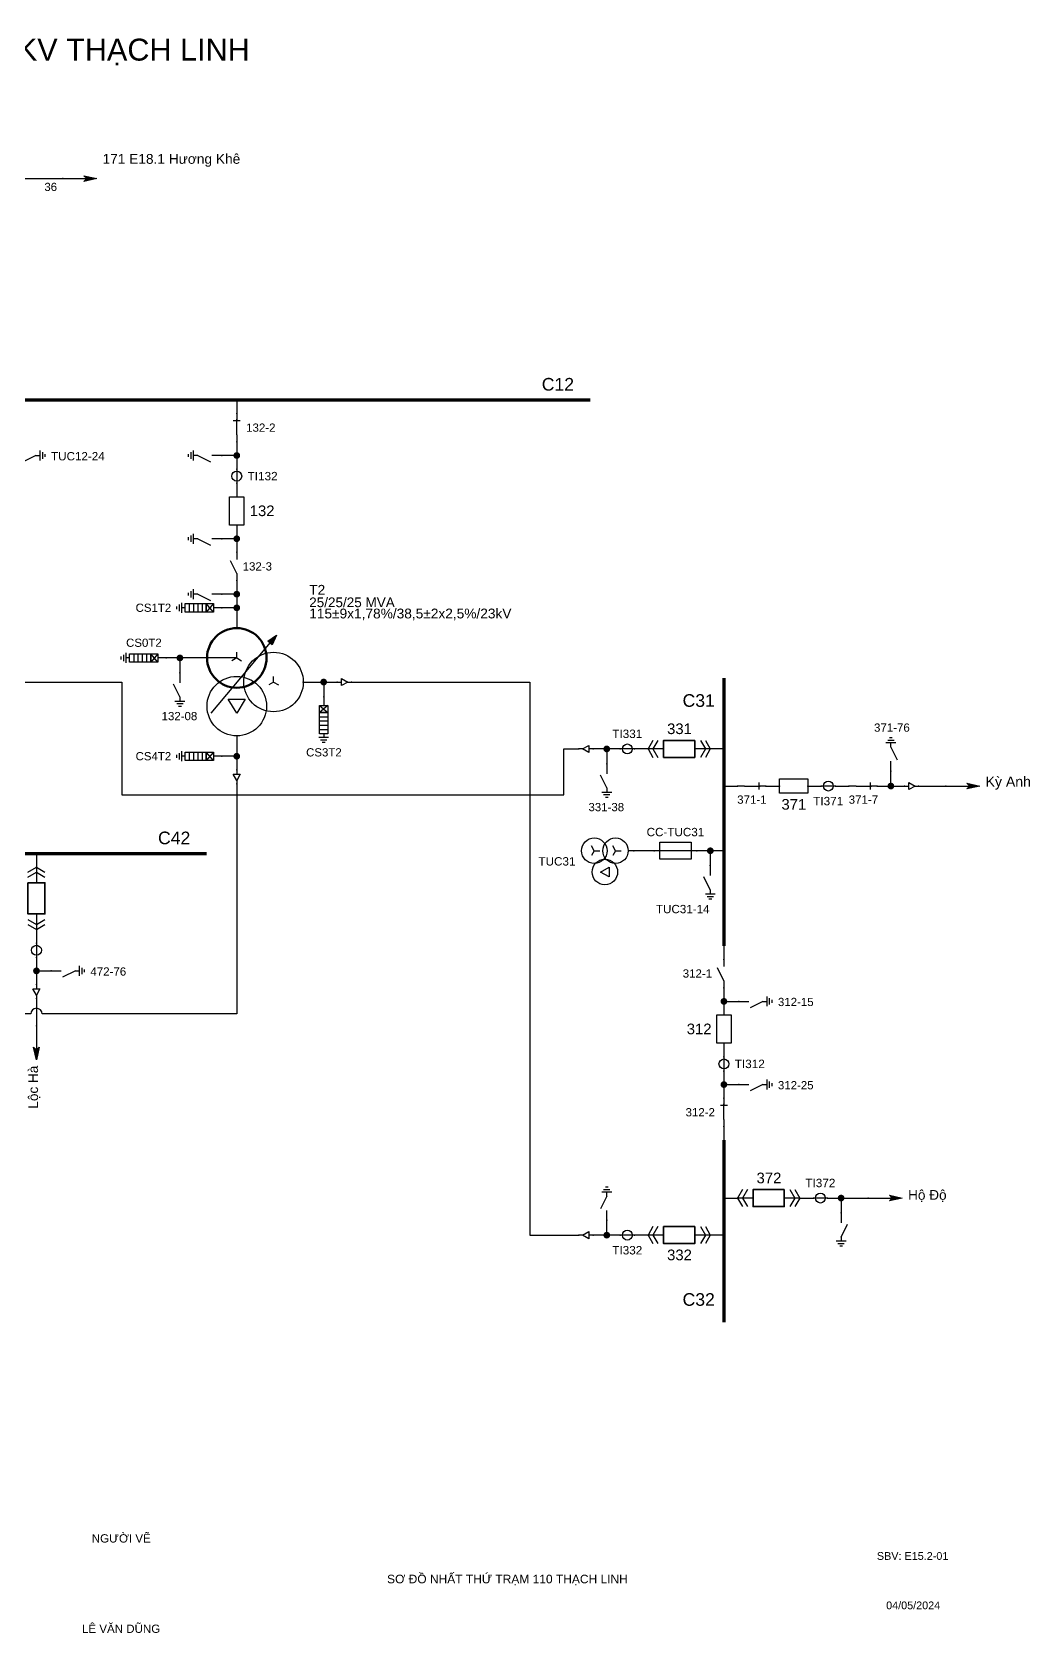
# Model space of a CAD drawing. Header units: millimetres. Extents: x -381 to 411, y 8 to 290.
# Drawn here: x 234.7 to 410.8, y 7.8 to 290.1 of the extents above; entities that cross this region are included whole.
import ezdxf

# ---------------------------------------------------------------- set-up
doc = ezdxf.new("R2010")
doc.units = ezdxf.units.MM
for name, color, linetype, lineweight in [('BUSBAR_110KV', 1, 'Continuous', 50), ('BUSBAR_22KV', 5, 'Continuous', 50), ('BUSBAR_35KV', 30, 'Continuous', 50), ('HV_110KV', 1, 'Continuous', 25), ('MV_22KV', 5, 'Continuous', 25), ('MV_35KV', 30, 'Continuous', 25)]:
    doc.layers.add(name, color=color, linetype=linetype, lineweight=lineweight)
doc.layers.add('SYM_PORTS', color=8, linetype='Continuous', plot=False)
doc.layers.add('TEXT', color=7, linetype='Continuous')
doc.styles.add('SLD_TEXT', font='arial.ttf')

# ---------------------------------------------------------------- blocks, each defined once
blk = doc.blocks.new('SYM_LINE_FEEDER_ARROW')
blk.add_hatch(color=7).paths.add_polyline_path([(0, -3), (-0.5, -0.75), (0, -1.25), (0.5, -0.75)])
at = {"lineweight": 25}
blk.add_lwpolyline([(0, 3), (0, -1.25)], dxfattribs=at)
blk.add_lwpolyline([(0, -3), (-0.5, -0.75), (0, -1.25), (0.5, -0.75)], close=True, dxfattribs=at)
at = {"layer": 'SYM_PORTS'}
blk.add_point((0, 3), dxfattribs=at)
blk.add_attdef('LINE_NAME', (1.5, 0), '', height=2)
blk = doc.blocks.new('SYM_EARTHING_SWITCH_OPEN')
at = {"lineweight": 25}
for points in [[(0, 3), (0, 1.25)], [(0, -1.25), (-1.125, 1)], [(-0.875, -2), (0.875, -2)], [(-0.5625, -2.4375), (0.5625, -2.4375)], [(0, -1.25), (0, -2)], [(-0.25, -2.875), (0.25, -2.875)]]:
    blk.add_lwpolyline(points, dxfattribs=at)
at = {"layer": 'SYM_PORTS'}
blk.add_point((0, 3), dxfattribs=at)
blk.add_attdef('DEVICE_CODE', (1.875, 0), '', height=2)
blk = doc.blocks.new('SYM_DISCONNECTOR_CLOSED')
at = {"lineweight": 25}
for points in [[(-0.625, 1.25), (0.625, 1.25)], [(0, 2.5), (0, 1.25)], [(0, -1.25), (0, 1.5)], [(0, -1.25), (0, -2.5)]]:
    blk.add_lwpolyline(points, dxfattribs=at)
at = {"layer": 'SYM_PORTS'}
for p in [(0, 2.5), (0, -2.5)]:
    blk.add_point(p, dxfattribs=at)
blk.add_attdef('DEVICE_CODE', (1.625, -0.5), '', height=2)
blk = doc.blocks.new('SYM_CURRENT_TRANSFORMER')
at = {"lineweight": 25}
blk.add_lwpolyline([(0, 1.25), (0, -1.25)], dxfattribs=at)
blk.add_circle((0, 0), 0.875, dxfattribs=at)
at = {"layer": 'SYM_PORTS'}
for p in [(0, 1.25), (0, -1.25)]:
    blk.add_point(p, dxfattribs=at)
blk.add_attdef('DEVICE_CODE', (1.875, -1.75), '', height=2)
at = {"flags": 1}
blk.add_attdef('RATIO', (1.875, -4.75), '', height=2, dxfattribs=at)
blk = doc.blocks.new('SYM_CIRCUIT_BREAKER')
at = {"lineweight": 25}
blk.add_lwpolyline([(-1.25, 2.5), (1.25, 2.5), (1.25, -2.5), (-1.25, -2.5)], close=True, dxfattribs=at)
at = {"layer": 'SYM_PORTS'}
for p in [(0, 2.5), (0, -2.5)]:
    blk.add_point(p, dxfattribs=at)
blk.add_attdef('DEVICE_CODE', (2.25, -0.5), '', height=2)
at = {"flags": 1}
blk.add_attdef('RATING', (2.25, -3.5), '', height=2, dxfattribs=at)
blk = doc.blocks.new('SYM_DISCONNECTOR_OPEN')
at = {"lineweight": 25}
for points in [[(0, -1.25), (-1.125, 1)], [(0, 2.5), (0, 1.25)], [(0, -1.25), (0, -2.5)]]:
    blk.add_lwpolyline(points, dxfattribs=at)
at = {"layer": 'SYM_PORTS'}
for p in [(0, 2.5), (0, -2.5)]:
    blk.add_point(p, dxfattribs=at)
blk.add_attdef('DEVICE_CODE', (1, -0.5), '', height=2)
blk = doc.blocks.new('SYM_SURGE_ARRESTER')
at = {"lineweight": 25}
for points in [[(0, 4), (0, 2.5)], [(-0.75, 2.5), (0.75, 1.25)], [(0.75, 2.5), (-0.75, 1.25)], [(-0.75, 0.5), (0.75, 0.5)], [(-0.75, -0.25), (0.75, -0.25)], [(-0.75, -1), (0.75, -1)], [(-0.75, -1.75), (0.75, -1.75)], [(0, -2.5), (0, -3.125)], [(-0.875, -3.125), (0.875, -3.125)], [(-0.5625, -3.5625), (0.5625, -3.5625)], [(-0.25, -4), (0.25, -4)]]:
    blk.add_lwpolyline(points, dxfattribs=at)
for points in [[(-0.75, 2.5), (0.75, 2.5), (0.75, 1.25), (-0.75, 1.25)], [(-0.75, 1.25), (0.75, 1.25), (0.75, -2.5), (-0.75, -2.5)]]:
    blk.add_lwpolyline(points, close=True, dxfattribs=at)
at = {"layer": 'SYM_PORTS'}
blk.add_point((0, 4), dxfattribs=at)
blk.add_attdef('DEVICE_CODE', (1.875, 1), '', height=2)
blk = doc.blocks.new('SYM_TRANSFORMER_3W')
blk.add_hatch(color=7).paths.add_polyline_path([(3.75, 8.25), (3.0125, 6.575), (2.2375, 7.225)])
at = {"lineweight": 25}
for points in [[(-7.75, -5.5), (3.0125, 7.35)], [(-3.25, 4.25), (-8.5, 4.25)], [(-3.25, 4.25), (-4.1125, 3.75)], [(-3.25, 4.25), (-3.25, 5.25)], [(-3.25, 4.25), (-2.3875, 3.75)], [(3.25, 0), (2.3875, -0.5)], [(3.25, 0), (3.25, 1)], [(3.25, 0), (4.1125, -0.5)]]:
    blk.add_lwpolyline(points, dxfattribs=at)
for points in [[(3.75, 8.25), (3.0125, 6.575), (2.2375, 7.225)], [(-4.75, -3), (-1.75, -3), (-3.25, -5.5)]]:
    blk.add_lwpolyline(points, close=True, dxfattribs=at)
at = {"lineweight": 50}
blk.add_circle((-3.25, 4.25), 5.25, dxfattribs=at)
at = {"lineweight": 25}
for centre in [(3.25, 0), (-3.25, -4.25)]:
    blk.add_circle(centre, 5.25, dxfattribs=at)
at = {"layer": 'SYM_PORTS'}
for p in [(-3.25, 9.5), (-8.5, 4.25), (8.5, 0), (-3.25, -9.5)]:
    blk.add_point(p, dxfattribs=at)
blk.add_attdef('DEVICE_CODE', (9.5, 6.5), '', height=2)
at = {"flags": 1}
for tag, p in [('POWER', (9.5, 3.5)), ('VOLTAGE_RATIO', (9.5, 0.5))]:
    blk.add_attdef(tag, p, '', height=2, dxfattribs=at)
blk = doc.blocks.new('SYM_CABLE_TERMINATION')
at = {"lineweight": 25}
blk.add_lwpolyline([(-0.625, 0.5), (0.625, 0.5), (0, -0.625)], close=True, dxfattribs=at)
for points in [[(0, 1.25), (0, 0.5)], [(0, -0.625), (0, -1.25)]]:
    blk.add_lwpolyline(points, dxfattribs=at)
at = {"layer": 'SYM_PORTS'}
for p in [(0, 1.25), (0, -1.25)]:
    blk.add_point(p, dxfattribs=at)
blk = doc.blocks.new('SYM_DRAWOUT_BREAKER')
at = {"lineweight": 25}
for points in [[(-1.5, 4.625), (0, 5.5), (1.5, 4.625)], [(-1.5, 3.75), (0, 4.625), (1.5, 3.75)], [(0, 5.5), (0, 2.75)], [(0, -2.75), (0, -5.5)], [(-1.5, -3.75), (0, -4.625), (1.5, -3.75)], [(-1.5, -4.625), (0, -5.5), (1.5, -4.625)]]:
    blk.add_lwpolyline(points, dxfattribs=at)
at = {"lineweight": 35}
blk.add_lwpolyline([(-1.5, 2.75), (1.5, 2.75), (1.5, -2.75), (-1.5, -2.75)], close=True, dxfattribs=at)
at = {"layer": 'SYM_PORTS'}
for p in [(0, 5.5), (0, -5.5)]:
    blk.add_point(p, dxfattribs=at)
blk.add_attdef('DEVICE_CODE', (2.5, 2.5), '', height=2)
at = {"flags": 1}
blk.add_attdef('RATING', (2.5, -0.5), '', height=2, dxfattribs=at)
blk = doc.blocks.new('SYM_FUSE_DISCONNECTOR')
at = {"lineweight": 25}
blk.add_lwpolyline([(0, 3.75), (0, -3.75)], dxfattribs=at)
blk.add_lwpolyline([(-1.5, 2.75), (1.5, 2.75), (1.5, -2.75), (-1.5, -2.75)], close=True, dxfattribs=at)
at = {"layer": 'SYM_PORTS'}
for p in [(0, 3.75), (0, -3.75)]:
    blk.add_point(p, dxfattribs=at)
blk.add_attdef('DEVICE_CODE', (2.5, 0.75), '', height=2)
at = {"flags": 1}
blk.add_attdef('RATING', (2.5, -2.25), '', height=2, dxfattribs=at)
blk = doc.blocks.new('SYM_VOLTAGE_TRANSFORMER')
at = {"lineweight": 25}
for points in [[(0, 4.625), (0, 3.625)], [(0, 1.375), (-0.8625, 0.875)], [(0, 1.375), (0, 2.375)], [(0, 1.375), (0.8625, 0.875)], [(0, -2.375), (-0.8625, -2.875)], [(0, -2.375), (0, -1.375)], [(0, -2.375), (0.8625, -2.875)]]:
    blk.add_lwpolyline(points, dxfattribs=at)
blk.add_lwpolyline([(2.875, 0.25), (4.625, 0.25), (3.75, -1.25)], close=True, dxfattribs=at)
for centre in [(0, 1.375), (3.75, -0.5), (0, -2.375)]:
    blk.add_circle(centre, 2.25, dxfattribs=at)
at = {"layer": 'SYM_PORTS'}
blk.add_point((0, 4.625), dxfattribs=at)
blk.add_attdef('DEVICE_CODE', (7, 1.625), '', height=2)
at = {"flags": 1}
blk.add_attdef('RATIO', (7, -1.375), '', height=2, dxfattribs=at)

msp = doc.modelspace()

# ---------------------------------------------------------------- hatches: boundary and pattern name
at = {"layer": 'HV_110KV'}
h = msp.add_hatch(color=7, dxfattribs=at)
edge = h.paths.add_edge_path()
edge.add_arc((270.8, 215.4), 0.6, 0, 360)
h = msp.add_hatch(color=7, dxfattribs=at)
edge = h.paths.add_edge_path()
edge.add_arc((270.8, 200.72), 0.6, 0, 360)
h = msp.add_hatch(color=7, dxfattribs=at)
edge = h.paths.add_edge_path()
edge.add_arc((270.8, 190.94), 0.6, 0, 360)
h = msp.add_hatch(color=7, dxfattribs=at)
edge = h.paths.add_edge_path()
edge.add_arc((270.8, 188.54), 0.6, 0, 360)
h = msp.add_hatch(color=7, dxfattribs=at)
edge = h.paths.add_edge_path()
edge.add_arc((260.77, 179.7), 0.6, 0, 360)
at = {"layer": 'MV_22KV'}
h = msp.add_hatch(color=7, dxfattribs=at)
edge = h.paths.add_edge_path()
edge.add_arc((270.8, 162.36), 0.6, 0, 360)
h = msp.add_hatch(color=7, dxfattribs=at)
edge = h.paths.add_edge_path()
edge.add_arc((235.45, 124.51), 0.6, 0, 360)
at = {"layer": 'MV_35KV'}
h = msp.add_hatch(color=7, dxfattribs=at)
edge = h.paths.add_edge_path()
edge.add_arc((286.14, 175.45), 0.6, 0, 360)
h = msp.add_hatch(color=7, dxfattribs=at)
edge = h.paths.add_edge_path()
edge.add_arc((336.1, 163.65), 0.6, 0, 360)
h = msp.add_hatch(color=7, dxfattribs=at)
edge = h.paths.add_edge_path()
edge.add_arc((386.24, 157.11), 0.6, 0, 360)
h = msp.add_hatch(color=7, dxfattribs=at)
edge = h.paths.add_edge_path()
edge.add_arc((354.38, 145.7), 0.6, 0, 360)
h = msp.add_hatch(color=7, dxfattribs=at)
edge = h.paths.add_edge_path()
edge.add_arc((356.78, 119.14), 0.6, 0, 360)
h = msp.add_hatch(color=7, dxfattribs=at)
edge = h.paths.add_edge_path()
edge.add_arc((356.78, 104.46), 0.6, 0, 360)
h = msp.add_hatch(color=7, dxfattribs=at)
edge = h.paths.add_edge_path()
edge.add_arc((377.46, 84.45), 0.6, 0, 360)
h = msp.add_hatch(color=7, dxfattribs=at)
edge = h.paths.add_edge_path()
edge.add_arc((336.1, 77.91), 0.6, 0, 360)

# ---------------------------------------------------------------- linework, layer by layer
at = {"layer": 'BUSBAR_110KV', "const_width": 0.558}
msp.add_lwpolyline([(212.73, 225.19), (333.19, 225.19)], dxfattribs=at)
at = {"layer": 'BUSBAR_22KV', "const_width": 0.558}
msp.add_lwpolyline([(196.62, 145.19), (265.47, 145.19)], dxfattribs=at)
at = {"layer": 'BUSBAR_35KV', "const_width": 0.558}
for points in [[(356.78, 176.18), (356.78, 128.93)], [(356.78, 94.67), (356.78, 62.52)]]:
    msp.add_lwpolyline(points, dxfattribs=at)
at = {"layer": 'HV_110KV'}
for points in [[(225.72, 259.44), (225.72, 264.23), (240.08, 264.23)], [(270.8, 225.19), (270.8, 222.8)], [(270.8, 217.8), (270.8, 215.4)], [(270.8, 215.4), (268.18, 215.4)], [(270.8, 215.4), (270.8, 213.01)], [(270.8, 210.51), (270.8, 208.12)], [(270.8, 200.72), (268.18, 200.72)], [(270.8, 203.12), (270.8, 200.72)], [(270.8, 200.72), (270.8, 198.33)], [(270.8, 193.33), (270.8, 190.94)], [(270.8, 190.94), (268.18, 190.94)], [(270.8, 190.94), (270.8, 188.54)], [(270.8, 188.54), (268.18, 188.54)], [(270.8, 188.54), (270.8, 184.95)], [(260.77, 179.7), (258.37, 179.7)], [(265.55, 179.7), (260.77, 179.7)], [(260.77, 179.7), (260.77, 177.08)]]:
    msp.add_lwpolyline(points, dxfattribs=at)
at = {"layer": 'MV_22KV'}
for points in [[(270.8, 165.95), (270.8, 162.36)], [(270.8, 162.36), (268.18, 162.36)], [(270.8, 162.36), (270.8, 159.97)], [(235.45, 145.19), (235.45, 142.8)], [(235.45, 131.8), (235.45, 129.4)], [(235.45, 126.9), (235.45, 124.51)], [(235.45, 124.51), (238.07, 124.51)], [(235.45, 124.51), (235.45, 122.12)], [(235.45, 119.62), (235.45, 114.83)]]:
    msp.add_lwpolyline(points, dxfattribs=at)
msp.add_lwpolyline([(270.8, 157.47), (270.8, 154.77), (270.8, 116.92), (236.45, 116.92, 1), (234.45, 116.92), (209.6, 116.92), (209.6, 119.62)], format="xyb", dxfattribs=at)
at = {"layer": 'MV_35KV'}
for points in [[(144.89, 175.45), (147.59, 175.45), (250.5, 175.45), (250.5, 155.54), (328.5, 155.54), (328.5, 163.65), (331.2, 163.65)], [(282.55, 175.45), (286.14, 175.45)], [(286.14, 175.45), (286.14, 172.83)], [(286.14, 175.45), (288.54, 175.45)], [(291.04, 175.45), (293.74, 175.45), (322.5, 175.45), (322.5, 77.91), (328.5, 77.91), (331.2, 77.91)], [(336.1, 163.65), (333.7, 163.65)], [(338.49, 163.65), (336.1, 163.65)], [(336.1, 163.65), (336.1, 161.03)], [(343.38, 163.65), (340.99, 163.65)], [(356.78, 163.65), (354.38, 163.65)], [(386.24, 157.11), (386.24, 159.73)], [(356.78, 157.11), (359.17, 157.11)], [(364.17, 157.11), (366.56, 157.11)], [(371.56, 157.11), (373.96, 157.11)], [(376.46, 157.11), (378.85, 157.11)], [(383.85, 157.11), (386.24, 157.11)], [(386.24, 157.11), (388.64, 157.11)], [(391.14, 157.11), (395.92, 157.11)], [(344.49, 145.7), (340.9, 145.7)], [(354.38, 145.7), (351.99, 145.7)], [(356.78, 145.7), (354.38, 145.7)], [(354.38, 145.7), (354.38, 143.08)], [(356.78, 128.93), (356.78, 126.53)], [(356.78, 121.53), (356.78, 119.14)], [(356.78, 119.14), (359.4, 119.14)], [(356.78, 119.14), (356.78, 116.75)], [(356.78, 111.75), (356.78, 109.35)], [(356.78, 106.85), (356.78, 104.46)], [(356.78, 104.46), (359.4, 104.46)], [(356.78, 104.46), (356.78, 102.07)], [(356.78, 97.07), (356.78, 94.67)], [(356.78, 84.45), (359.17, 84.45)], [(370.17, 84.45), (372.56, 84.45)], [(375.06, 84.45), (377.46, 84.45)], [(377.46, 84.45), (377.46, 81.83)], [(377.46, 84.45), (382.24, 84.45)], [(336.1, 77.91), (336.1, 80.53)], [(336.1, 77.91), (333.7, 77.91)], [(338.49, 77.91), (336.1, 77.91)], [(343.38, 77.91), (340.99, 77.91)], [(356.78, 77.91), (354.38, 77.91)]]:
    msp.add_lwpolyline(points, dxfattribs=at)

# ---------------------------------------------------------------- block references
at = {"layer": 'HV_110KV', "rotation": 90}
msp.add_blockref('SYM_LINE_FEEDER_ARROW', (243.08, 264.23), dxfattribs=at)
at = {"layer": 'HV_110KV'}
ref = msp.add_blockref('SYM_DISCONNECTOR_CLOSED', (270.8, 220.3), dxfattribs=at)
ref.add_attrib('DEVICE_CODE', '132-2', (272.46, 219.59), dxfattribs={"layer": 'TEXT', "height": 1.45, "style": 'SLD_TEXT'})
at = {"layer": 'HV_110KV', "xscale": -1, "rotation": 270}
for p in [(265.18, 215.4), (265.18, 200.72), (265.18, 190.94)]:
    msp.add_blockref('SYM_EARTHING_SWITCH_OPEN', p, dxfattribs=at)
at = {"layer": 'HV_110KV'}
ref = msp.add_blockref('SYM_EARTHING_SWITCH_OPEN', (234.12, 215.4), dxfattribs=dict(at, rotation=90))
ref.add_attrib('DEVICE_CODE', 'TUC12-24', (238.03, 214.54), dxfattribs={"layer": 'TEXT', "height": 1.469, "style": 'SLD_TEXT'})
ref = msp.add_blockref('SYM_CURRENT_TRANSFORMER', (270.8, 211.76), dxfattribs=at)
ref.add_attrib('DEVICE_CODE', 'TI132', (272.71, 211.02), dxfattribs={"layer": 'TEXT', "height": 1.484, "style": 'SLD_TEXT'})
ref = msp.add_blockref('SYM_CIRCUIT_BREAKER', (270.8, 205.62), dxfattribs=at)
ref.add_attrib('DEVICE_CODE', '132', (273.09, 204.71), dxfattribs={"layer": 'TEXT', "height": 1.877, "style": 'SLD_TEXT'})
ref = msp.add_blockref('SYM_DISCONNECTOR_OPEN', (270.8, 195.83), dxfattribs=at)
ref.add_attrib('DEVICE_CODE', '132-3', (271.84, 195.12), dxfattribs={"layer": 'TEXT', "height": 1.45, "style": 'SLD_TEXT'})
ref = msp.add_blockref('SYM_TRANSFORMER_3W', (274.05, 175.45), dxfattribs=at)
ref.add_attrib('DEVICE_CODE', 'T2', (283.59, 190.85), dxfattribs={"layer": 'TEXT', "height": 1.729, "style": 'SLD_TEXT'})
ref = msp.add_blockref('SYM_SURGE_ARRESTER', (264.18, 188.54), dxfattribs=dict(at, rotation=270))
ref.add_attrib('DEVICE_CODE', 'CS1T2', (252.95, 187.83), dxfattribs={"layer": 'TEXT', "height": 1.446, "style": 'SLD_TEXT'})
ref = msp.add_blockref('SYM_SURGE_ARRESTER', (254.37, 179.7), dxfattribs=dict(at, rotation=270))
ref.add_attrib('DEVICE_CODE', 'CS0T2', (251.27, 181.66), dxfattribs={"layer": 'TEXT', "height": 1.446, "style": 'SLD_TEXT'})
ref = msp.add_blockref('SYM_EARTHING_SWITCH_OPEN', (260.77, 174.08), dxfattribs=at)
ref.add_attrib('DEVICE_CODE', '132-08', (257.54, 168.72), dxfattribs={"layer": 'TEXT', "height": 1.448, "style": 'SLD_TEXT'})
at = {"layer": 'MV_22KV'}
ref = msp.add_blockref('SYM_SURGE_ARRESTER', (264.18, 162.36), dxfattribs=dict(at, rotation=270))
ref.add_attrib('DEVICE_CODE', 'CS4T2', (252.95, 161.65), dxfattribs={"layer": 'TEXT', "height": 1.446, "style": 'SLD_TEXT'})
for name, p in [('SYM_CABLE_TERMINATION', (270.8, 158.72)), ('SYM_CABLE_TERMINATION', (235.45, 120.87)), ('SYM_LINE_FEEDER_ARROW', (235.45, 111.83))]:
    msp.add_blockref(name, p, dxfattribs=at)
ref = msp.add_blockref('SYM_DRAWOUT_BREAKER', (235.45, 137.3), dxfattribs=at)
ref.add_attrib('DEVICE_CODE', '472', (228.65, 136.38), dxfattribs={"layer": 'TEXT', "height": 1.893, "style": 'SLD_TEXT'})
ref = msp.add_blockref('SYM_CURRENT_TRANSFORMER', (235.45, 128.15), dxfattribs=at)
ref.add_attrib('DEVICE_CODE', 'TI472', (228.19, 127.4), dxfattribs={"layer": 'TEXT', "height": 1.5, "style": 'SLD_TEXT'})
ref = msp.add_blockref('SYM_EARTHING_SWITCH_OPEN', (241.07, 124.51), dxfattribs=dict(at, rotation=90))
ref.add_attrib('DEVICE_CODE', '472-76', (244.98, 123.68), dxfattribs={"layer": 'TEXT', "height": 1.451, "style": 'SLD_TEXT'})
at = {"layer": 'MV_35KV'}
for name, p, rotation in [('SYM_CABLE_TERMINATION', (289.79, 175.45), 90), ('SYM_CABLE_TERMINATION', (332.45, 163.65), 270), ('SYM_CABLE_TERMINATION', (389.89, 157.11), 90), ('SYM_LINE_FEEDER_ARROW', (398.92, 157.11), 90), ('SYM_LINE_FEEDER_ARROW', (385.24, 84.45), 90), ('SYM_CABLE_TERMINATION', (332.45, 77.91), 270)]:
    msp.add_blockref(name, p, dxfattribs=dict(at, rotation=rotation))
ref = msp.add_blockref('SYM_SURGE_ARRESTER', (286.14, 168.83), dxfattribs=at)
ref.add_attrib('DEVICE_CODE', 'CS3T2', (283.04, 162.33), dxfattribs={"layer": 'TEXT', "height": 1.446, "style": 'SLD_TEXT'})
ref = msp.add_blockref('SYM_CURRENT_TRANSFORMER', (339.74, 163.65), dxfattribs=dict(at, rotation=270))
ref.add_attrib('DEVICE_CODE', 'TI331', (337.07, 165.58), dxfattribs={"layer": 'TEXT', "height": 1.484, "style": 'SLD_TEXT'})
ref = msp.add_blockref('SYM_DRAWOUT_BREAKER', (348.88, 163.65), dxfattribs=dict(at, rotation=270))
ref.add_attrib('DEVICE_CODE', '331', (346.75, 166.27), dxfattribs={"layer": 'TEXT', "height": 1.877, "style": 'SLD_TEXT'})
ref = msp.add_blockref('SYM_EARTHING_SWITCH_OPEN', (386.24, 162.73), dxfattribs=dict(at, rotation=180))
ref.add_attrib('DEVICE_CODE', '371-76', (383.27, 166.69), dxfattribs={"layer": 'TEXT', "height": 1.451, "style": 'SLD_TEXT'})
ref = msp.add_blockref('SYM_EARTHING_SWITCH_OPEN', (336.1, 158.03), dxfattribs=at)
ref.add_attrib('DEVICE_CODE', '331-38', (332.87, 152.67), dxfattribs={"layer": 'TEXT', "height": 1.448, "style": 'SLD_TEXT'})
ref = msp.add_blockref('SYM_CIRCUIT_BREAKER', (369.06, 157.11), dxfattribs=dict(at, rotation=270))
ref.add_attrib('DEVICE_CODE', '371', (366.93, 152.94), dxfattribs={"layer": 'TEXT', "height": 1.877, "style": 'SLD_TEXT'})
ref = msp.add_blockref('SYM_DISCONNECTOR_CLOSED', (361.67, 157.11), dxfattribs=dict(at, rotation=270))
ref.add_attrib('DEVICE_CODE', '371-1', (359.12, 153.99), dxfattribs={"layer": 'TEXT', "height": 1.453, "style": 'SLD_TEXT'})
ref = msp.add_blockref('SYM_CURRENT_TRANSFORMER', (375.21, 157.11), dxfattribs=dict(at, rotation=270))
ref.add_attrib('DEVICE_CODE', 'TI371', (372.53, 153.71), dxfattribs={"layer": 'TEXT', "height": 1.487, "style": 'SLD_TEXT'})
ref = msp.add_blockref('SYM_DISCONNECTOR_CLOSED', (381.35, 157.11), dxfattribs=dict(at, rotation=270))
ref.add_attrib('DEVICE_CODE', '371-7', (378.8, 153.99), dxfattribs={"layer": 'TEXT', "height": 1.453, "style": 'SLD_TEXT'})
ref = msp.add_blockref('SYM_FUSE_DISCONNECTOR', (348.24, 145.7), dxfattribs=dict(at, rotation=270))
ref.add_attrib('DEVICE_CODE', 'CC-TUC31', (343.14, 148.26), dxfattribs={"layer": 'TEXT', "height": 1.472, "style": 'SLD_TEXT'})
ref = msp.add_blockref('SYM_VOLTAGE_TRANSFORMER', (336.27, 145.7), dxfattribs=dict(at, rotation=270))
ref.add_attrib('DEVICE_CODE', 'TUC31', (324.05, 143.09), dxfattribs={"layer": 'TEXT', "height": 1.475, "style": 'SLD_TEXT'})
ref = msp.add_blockref('SYM_EARTHING_SWITCH_OPEN', (354.38, 140.08), dxfattribs=at)
ref.add_attrib('DEVICE_CODE', 'TUC31-14', (344.78, 134.68), dxfattribs={"layer": 'TEXT', "height": 1.469, "style": 'SLD_TEXT'})
ref = msp.add_blockref('SYM_DISCONNECTOR_OPEN', (356.78, 124.03), dxfattribs=at)
ref.add_attrib('DEVICE_CODE', '312-1', (349.51, 123.33), dxfattribs={"layer": 'TEXT', "height": 1.45, "style": 'SLD_TEXT'})
ref = msp.add_blockref('SYM_EARTHING_SWITCH_OPEN', (362.4, 119.14), dxfattribs=dict(at, rotation=90))
ref.add_attrib('DEVICE_CODE', '312-15', (366.31, 118.31), dxfattribs={"layer": 'TEXT', "height": 1.448, "style": 'SLD_TEXT'})
ref = msp.add_blockref('SYM_CIRCUIT_BREAKER', (356.78, 114.25), dxfattribs=at)
ref.add_attrib('DEVICE_CODE', '312', (350.22, 113.34), dxfattribs={"layer": 'TEXT', "height": 1.877, "style": 'SLD_TEXT'})
ref = msp.add_blockref('SYM_CURRENT_TRANSFORMER', (356.78, 108.1), dxfattribs=at)
ref.add_attrib('DEVICE_CODE', 'TI312', (358.69, 107.37), dxfattribs={"layer": 'TEXT', "height": 1.484, "style": 'SLD_TEXT'})
ref = msp.add_blockref('SYM_EARTHING_SWITCH_OPEN', (362.4, 104.46), dxfattribs=dict(at, rotation=90))
ref.add_attrib('DEVICE_CODE', '312-25', (366.31, 103.63), dxfattribs={"layer": 'TEXT', "height": 1.448, "style": 'SLD_TEXT'})
ref = msp.add_blockref('SYM_DISCONNECTOR_CLOSED', (356.78, 99.57), dxfattribs=at)
ref.add_attrib('DEVICE_CODE', '312-2', (350.01, 98.86), dxfattribs={"layer": 'TEXT', "height": 1.45, "style": 'SLD_TEXT'})
at = {"layer": 'MV_35KV', "xscale": -1, "rotation": 180}
msp.add_blockref('SYM_EARTHING_SWITCH_OPEN', (336.1, 83.53), dxfattribs=at)
at = {"layer": 'MV_35KV'}
ref = msp.add_blockref('SYM_DRAWOUT_BREAKER', (364.67, 84.45), dxfattribs=dict(at, rotation=270))
ref.add_attrib('DEVICE_CODE', '372', (362.54, 87.06), dxfattribs={"layer": 'TEXT', "height": 1.877, "style": 'SLD_TEXT'})
ref = msp.add_blockref('SYM_CURRENT_TRANSFORMER', (373.81, 84.45), dxfattribs=dict(at, rotation=270))
ref.add_attrib('DEVICE_CODE', 'TI372', (371.14, 86.37), dxfattribs={"layer": 'TEXT', "height": 1.487, "style": 'SLD_TEXT'})
at = {"layer": 'MV_35KV', "xscale": -1}
msp.add_blockref('SYM_EARTHING_SWITCH_OPEN', (377.46, 78.83), dxfattribs=at)
at = {"layer": 'MV_35KV'}
ref = msp.add_blockref('SYM_DRAWOUT_BREAKER', (348.88, 77.91), dxfattribs=dict(at, rotation=270))
ref.add_attrib('DEVICE_CODE', '332', (346.75, 73.49), dxfattribs={"layer": 'TEXT', "height": 1.877, "style": 'SLD_TEXT'})
ref = msp.add_blockref('SYM_CURRENT_TRANSFORMER', (339.74, 77.91), dxfattribs=dict(at, rotation=270))
ref.add_attrib('DEVICE_CODE', 'TI332', (337.07, 74.51), dxfattribs={"layer": 'TEXT', "height": 1.484, "style": 'SLD_TEXT'})

# ---------------------------------------------------------------- texts
at = {"layer": 'TEXT', "attachment_point": 7, "style": 'SLD_TEXT'}
for s, insert, char_height in [('SƠ ĐỒ NHẤT THỨ TRẠM 110KV THẠCH LINH', (157.34, 284.19), 3.8659), ('171 E18.1 Hương Khê', (247.11, 266.32), 1.731), ('36', (236.85, 262.03), 1.44), ('C12', (324.63, 226.82), 2.223), ('25/25/25 MVA', (283.59, 188.63), 1.7054), ('115±9x1,78%/38,5±2x2,5%/23kV', (283.59, 186.35), 1.7295), ('C31', (349.48, 171.05), 2.223), ('Kỳ Anh', (402.96, 156.47), 1.776), ('C42', (256.91, 146.82), 2.223), ('Hộ Độ', (389.28, 83.77), 1.717), ('C32', (349.48, 65.42), 2.223), ('NGƯỜI VẼ', (245.2, 23.68), 1.464), ('SBV: E15.2-01', (383.77, 20.63), 1.3656), ('SƠ ĐỒ NHẤT THỨ TRẠM 110 THẠCH LINH', (297.33, 16.18), 1.513), ('04/05/2024', (385.41, 11.92), 1.364), ('LÊ VĂN DŨNG', (243.49, 7.75), 1.4579)]:
    msp.add_mtext(s, dxfattribs=dict(at, insert=insert, char_height=char_height))
at = {"layer": 'TEXT', "insert": (236.11, 100.22), "char_height": 1.712, "attachment_point": 7, "rotation": 90, "style": 'SLD_TEXT'}
msp.add_mtext('Lộc Hà', dxfattribs=at)

doc.saveas('drawing.dxf')
